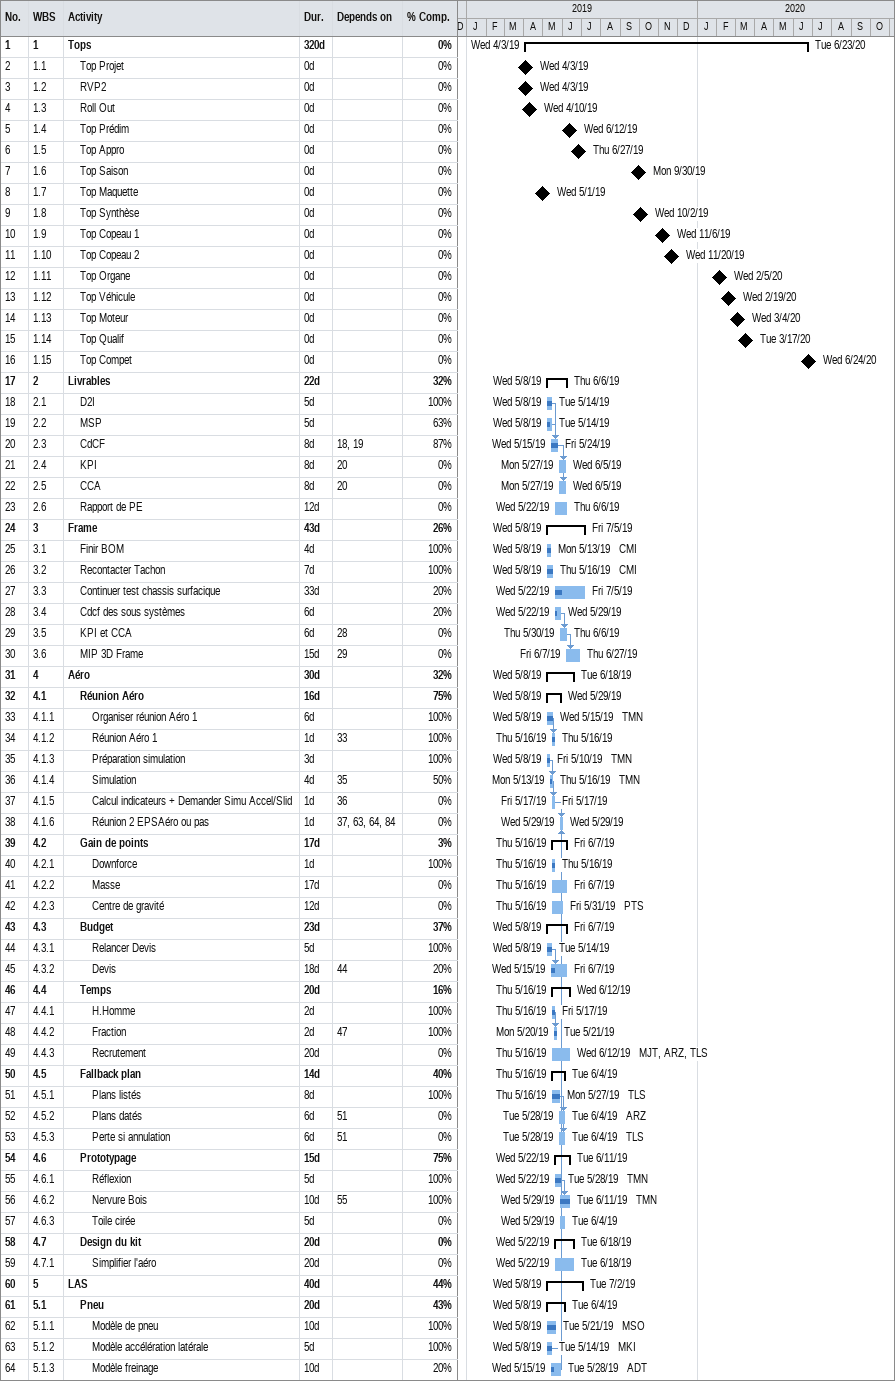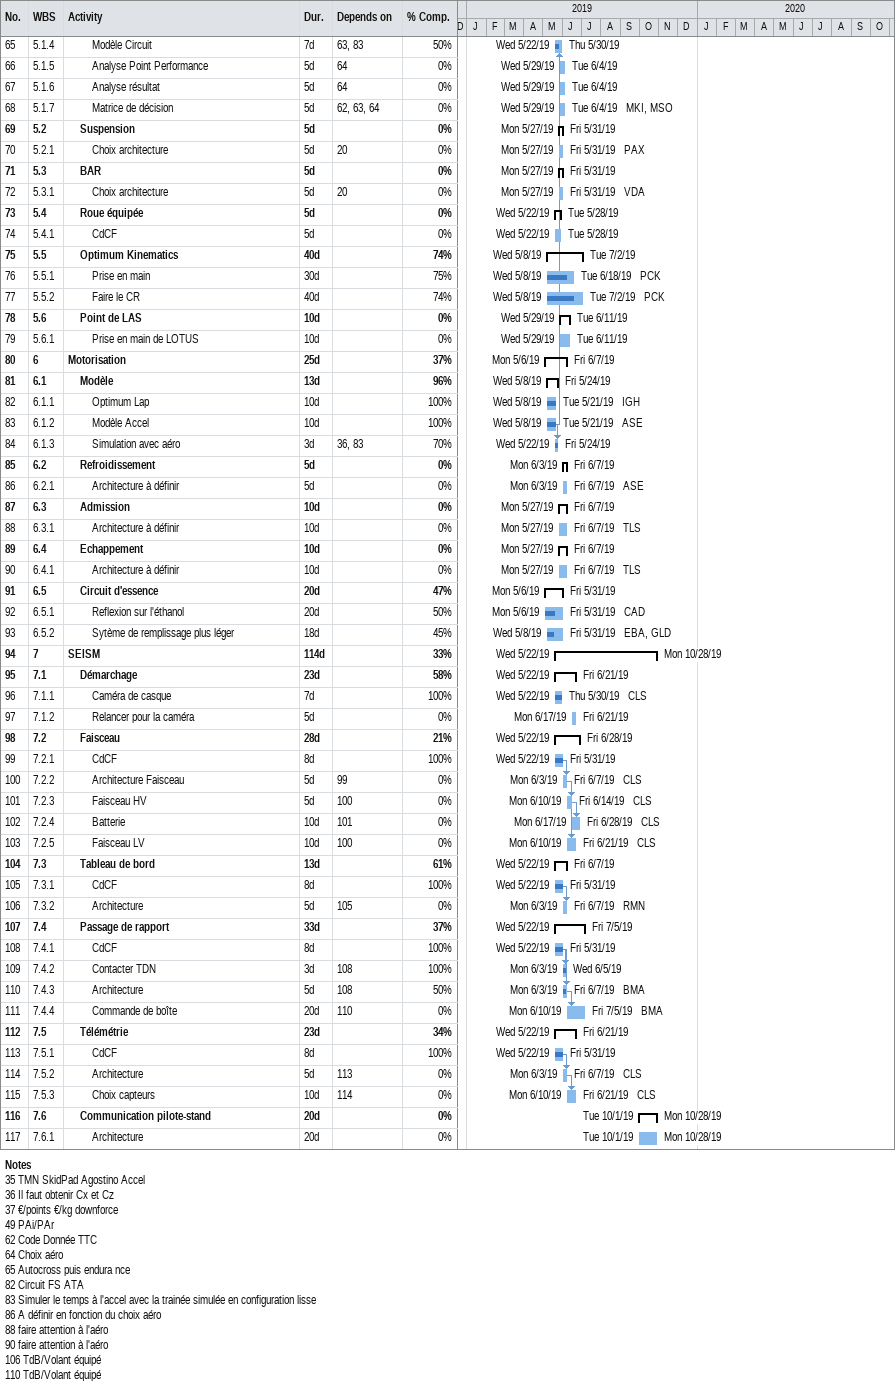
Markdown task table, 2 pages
| ID | WBS | Task | Duration | Start | Finish | Predecessors | Resources | % complete |
|---|---|---|---|---|---|---|---|---|
| 1 | 1 | **Tops** | 320d | 2019-04-03 | 2020-06-23 |  |  | 0 |
| 2 | 1.1 | Top Projet | 0d | 2019-04-03 | 2019-04-03 |  |  | 0 |
| 3 | 1.2 | RVP2 | 0d | 2019-04-03 | 2019-04-03 |  |  | 0 |
| 4 | 1.3 | Roll Out | 0d | 2019-04-10 | 2019-04-10 |  |  | 0 |
| 5 | 1.4 | Top Prédim | 0d | 2019-06-12 | 2019-06-12 |  |  | 0 |
| 6 | 1.5 | Top Appro | 0d | 2019-06-27 | 2019-06-27 |  |  | 0 |
| 7 | 1.6 | Top Saison | 0d | 2019-09-30 | 2019-09-30 |  |  | 0 |
| 8 | 1.7 | Top Maquette | 0d | 2019-05-01 | 2019-05-01 |  |  | 0 |
| 9 | 1.8 | Top Synthèse | 0d | 2019-10-02 | 2019-10-02 |  |  | 0 |
| 10 | 1.9 | Top Copeau 1 | 0d | 2019-11-06 | 2019-11-06 |  |  | 0 |
| 11 | 1.10 | Top Copeau 2 | 0d | 2019-11-20 | 2019-11-20 |  |  | 0 |
| 12 | 1.11 | Top Organe | 0d | 2020-02-05 | 2020-02-05 |  |  | 0 |
| 13 | 1.12 | Top Véhicule | 0d | 2020-02-19 | 2020-02-19 |  |  | 0 |
| 14 | 1.13 | Top Moteur | 0d | 2020-03-04 | 2020-03-04 |  |  | 0 |
| 15 | 1.14 | Top Qualif | 0d | 2020-03-17 | 2020-03-17 |  |  | 0 |
| 16 | 1.15 | Top Compet | 0d | 2020-06-24 | 2020-06-24 |  |  | 0 |
| 17 | 2 | **Livrables** | 22d | 2019-05-08 | 2019-06-06 |  |  | 32 |
| 18 | 2.1 | D2I | 5d | 2019-05-08 | 2019-05-14 |  |  | 100 |
| 19 | 2.2 | MSP | 5d | 2019-05-08 | 2019-05-14 |  |  | 63 |
| 20 | 2.3 | CdCF | 8d | 2019-05-15 | 2019-05-24 | 18, 19 |  | 87 |
| 21 | 2.4 | KPI | 8d | 2019-05-27 | 2019-06-05 | 20 |  | 0 |
| 22 | 2.5 | CCA | 8d | 2019-05-27 | 2019-06-05 | 20 |  | 0 |
| 23 | 2.6 | Rapport de PE | 12d | 2019-05-22 | 2019-06-06 |  |  | 0 |
| 24 | 3 | **Frame** | 43d | 2019-05-08 | 2019-07-05 |  |  | 26 |
| 25 | 3.1 | Finir BOM | 4d | 2019-05-08 | 2019-05-13 |  | CMI | 100 |
| 26 | 3.2 | Recontacter Tachon | 7d | 2019-05-08 | 2019-05-16 |  | CMI | 100 |
| 27 | 3.3 | Continuer test chassis surfacique | 33d | 2019-05-22 | 2019-07-05 |  |  | 20 |
| 28 | 3.4 | Cdcf des sous systèmes | 6d | 2019-05-22 | 2019-05-29 |  |  | 20 |
| 29 | 3.5 | KPI et CCA | 6d | 2019-05-30 | 2019-06-06 | 28 |  | 0 |
| 30 | 3.6 | MIP 3D Frame | 15d | 2019-06-07 | 2019-06-27 | 29 |  | 0 |
| 31 | 4 | **Aéro** | 30d | 2019-05-08 | 2019-06-18 |  |  | 32 |
| 32 | 4.1 | **Réunion Aéro** | 16d | 2019-05-08 | 2019-05-29 |  |  | 75 |
| 33 | 4.1.1 | Organiser réunion Aéro 1 | 6d | 2019-05-08 | 2019-05-15 |  | TMN | 100 |
| 34 | 4.1.2 | Réunion Aéro 1 | 1d | 2019-05-16 | 2019-05-16 | 33 |  | 100 |
| 35 | 4.1.3 | Préparation simulation | 3d | 2019-05-08 | 2019-05-10 |  | TMN | 100 |
| 36 | 4.1.4 | Simulation | 4d | 2019-05-13 | 2019-05-16 | 35 | TMN | 50 |
| 37 | 4.1.5 | Calcul indicateurs + Demander Simu Accel/Slid | 1d | 2019-05-17 | 2019-05-17 | 36 |  | 0 |
| 38 | 4.1.6 | Réunion 2 EPSAéro ou pas | 1d | 2019-05-29 | 2019-05-29 | 37, 63, 64, 84 |  | 0 |
| 39 | 4.2 | **Gain de points** | 17d | 2019-05-16 | 2019-06-07 |  |  | 3 |
| 40 | 4.2.1 | Downforce | 1d | 2019-05-16 | 2019-05-16 |  |  | 100 |
| 41 | 4.2.2 | Masse | 17d | 2019-05-16 | 2019-06-07 |  |  | 0 |
| 42 | 4.2.3 | Centre de gravité | 12d | 2019-05-16 | 2019-05-31 |  | PTS | 0 |
| 43 | 4.3 | **Budget** | 23d | 2019-05-08 | 2019-06-07 |  |  | 37 |
| 44 | 4.3.1 | Relancer Devis | 5d | 2019-05-08 | 2019-05-14 |  |  | 100 |
| 45 | 4.3.2 | Devis | 18d | 2019-05-15 | 2019-06-07 | 44 |  | 20 |
| 46 | 4.4 | **Temps** | 20d | 2019-05-16 | 2019-06-12 |  |  | 16 |
| 47 | 4.4.1 | H.Homme | 2d | 2019-05-16 | 2019-05-17 |  |  | 100 |
| 48 | 4.4.2 | Fraction | 2d | 2019-05-20 | 2019-05-21 | 47 |  | 100 |
| 49 | 4.4.3 | Recrutement | 20d | 2019-05-16 | 2019-06-12 |  | MJT, ARZ, TLS | 0 |
| 50 | 4.5 | **Fallback plan** | 14d | 2019-05-16 | 2019-06-04 |  |  | 40 |
| 51 | 4.5.1 | Plans listés | 8d | 2019-05-16 | 2019-05-27 |  | TLS | 100 |
| 52 | 4.5.2 | Plans datés | 6d | 2019-05-28 | 2019-06-04 | 51 | ARZ | 0 |
| 53 | 4.5.3 | Perte si annulation | 6d | 2019-05-28 | 2019-06-04 | 51 | TLS | 0 |
| 54 | 4.6 | **Prototypage** | 15d | 2019-05-22 | 2019-06-11 |  |  | 75 |
| 55 | 4.6.1 | Réflexion | 5d | 2019-05-22 | 2019-05-28 |  | TMN | 100 |
| 56 | 4.6.2 | Nervure Bois | 10d | 2019-05-29 | 2019-06-11 | 55 | TMN | 100 |
| 57 | 4.6.3 | Toile cirée | 5d | 2019-05-29 | 2019-06-04 |  |  | 0 |
| 58 | 4.7 | **Design du kit** | 20d | 2019-05-22 | 2019-06-18 |  |  | 0 |
| 59 | 4.7.1 | Simplifier l'aéro | 20d | 2019-05-22 | 2019-06-18 |  |  | 0 |
| 60 | 5 | **LAS** | 40d | 2019-05-08 | 2019-07-02 |  |  | 44 |
| 61 | 5.1 | **Pneu** | 20d | 2019-05-08 | 2019-06-04 |  |  | 43 |
| 62 | 5.1.1 | Modèle de pneu | 10d | 2019-05-08 | 2019-05-21 |  | MSO | 100 |
| 63 | 5.1.2 | Modèle accélération latérale | 5d | 2019-05-08 | 2019-05-14 |  | MKI | 100 |
| 64 | 5.1.3 | Modèle freinage | 10d | 2019-05-15 | 2019-05-28 |  | ADT | 20 |
| 65 | 5.1.4 | Modèle Circuit | 7d | 2019-05-22 | 2019-05-30 | 63, 83 |  | 50 |
| 66 | 5.1.5 | Analyse Point Performance | 5d | 2019-05-29 | 2019-06-04 | 64 |  | 0 |
| 67 | 5.1.6 | Analyse résultat | 5d | 2019-05-29 | 2019-06-04 | 64 |  | 0 |
| 68 | 5.1.7 | Matrice de décision | 5d | 2019-05-29 | 2019-06-04 | 62, 63, 64 | MKI, MSO | 0 |
| 69 | 5.2 | **Suspension** | 5d | 2019-05-27 | 2019-05-31 |  |  | 0 |
| 70 | 5.2.1 | Choix architecture | 5d | 2019-05-27 | 2019-05-31 | 20 | PAX | 0 |
| 71 | 5.3 | **BAR** | 5d | 2019-05-27 | 2019-05-31 |  |  | 0 |
| 72 | 5.3.1 | Choix architecture | 5d | 2019-05-27 | 2019-05-31 | 20 | VDA | 0 |
| 73 | 5.4 | **Roue équipée** | 5d | 2019-05-22 | 2019-05-28 |  |  | 0 |
| 74 | 5.4.1 | CdCF | 5d | 2019-05-22 | 2019-05-28 |  |  | 0 |
| 75 | 5.5 | **Optimum Kinematics** | 40d | 2019-05-08 | 2019-07-02 |  |  | 74 |
| 76 | 5.5.1 | Prise en main | 30d | 2019-05-08 | 2019-06-18 |  | PCK | 75 |
| 77 | 5.5.2 | Faire le CR | 40d | 2019-05-08 | 2019-07-02 |  | PCK | 74 |
| 78 | 5.6 | **Point de LAS** | 10d | 2019-05-29 | 2019-06-11 |  |  | 0 |
| 79 | 5.6.1 | Prise en main de LOTUS | 10d | 2019-05-29 | 2019-06-11 |  |  | 0 |
| 80 | 6 | **Motorisation** | 25d | 2019-05-06 | 2019-06-07 |  |  | 37 |
| 81 | 6.1 | **Modèle** | 13d | 2019-05-08 | 2019-05-24 |  |  | 96 |
| 82 | 6.1.1 | Optimum Lap | 10d | 2019-05-08 | 2019-05-21 |  | IGH | 100 |
| 83 | 6.1.2 | Modèle Accel | 10d | 2019-05-08 | 2019-05-21 |  | ASE | 100 |
| 84 | 6.1.3 | Simulation avec aéro | 3d | 2019-05-22 | 2019-05-24 | 36, 83 |  | 70 |
| 85 | 6.2 | **Refroidissement** | 5d | 2019-06-03 | 2019-06-07 |  |  | 0 |
| 86 | 6.2.1 | Architecture à définir | 5d | 2019-06-03 | 2019-06-07 |  | ASE | 0 |
| 87 | 6.3 | **Admission** | 10d | 2019-05-27 | 2019-06-07 |  |  | 0 |
| 88 | 6.3.1 | Architecture à définir | 10d | 2019-05-27 | 2019-06-07 |  | TLS | 0 |
| 89 | 6.4 | **Echappement** | 10d | 2019-05-27 | 2019-06-07 |  |  | 0 |
| 90 | 6.4.1 | Architecture à définir | 10d | 2019-05-27 | 2019-06-07 |  | TLS | 0 |
| 91 | 6.5 | **Circuit d'essence** | 20d | 2019-05-06 | 2019-05-31 |  |  | 47 |
| 92 | 6.5.1 | Reflexion sur l'éthanol | 20d | 2019-05-06 | 2019-05-31 |  | CAD | 50 |
| 93 | 6.5.2 | Sytème de remplissage plus léger | 18d | 2019-05-08 | 2019-05-31 |  | EBA, GLD | 45 |
| 94 | 7 | **SEISM** | 114d | 2019-05-22 | 2019-10-28 |  |  | 33 |
| 95 | 7.1 | **Démarchage** | 23d | 2019-05-22 | 2019-06-21 |  |  | 58 |
| 96 | 7.1.1 | Caméra de casque | 7d | 2019-05-22 | 2019-05-30 |  | CLS | 100 |
| 97 | 7.1.2 | Relancer pour la caméra | 5d | 2019-06-17 | 2019-06-21 |  |  | 0 |
| 98 | 7.2 | **Faisceau** | 28d | 2019-05-22 | 2019-06-28 |  |  | 21 |
| 99 | 7.2.1 | CdCF | 8d | 2019-05-22 | 2019-05-31 |  |  | 100 |
| 100 | 7.2.2 | Architecture Faisceau | 5d | 2019-06-03 | 2019-06-07 | 99 | CLS | 0 |
| 101 | 7.2.3 | Faisceau HV | 5d | 2019-06-10 | 2019-06-14 | 100 | CLS | 0 |
| 102 | 7.2.4 | Batterie | 10d | 2019-06-17 | 2019-06-28 | 101 | CLS | 0 |
| 103 | 7.2.5 | Faisceau LV | 10d | 2019-06-10 | 2019-06-21 | 100 | CLS | 0 |
| 104 | 7.3 | **Tableau de bord** | 13d | 2019-05-22 | 2019-06-07 |  |  | 61 |
| 105 | 7.3.1 | CdCF | 8d | 2019-05-22 | 2019-05-31 |  |  | 100 |
| 106 | 7.3.2 | Architecture | 5d | 2019-06-03 | 2019-06-07 | 105 | RMN | 0 |
| 107 | 7.4 | **Passage de rapport** | 33d | 2019-05-22 | 2019-07-05 |  |  | 37 |
| 108 | 7.4.1 | CdCF | 8d | 2019-05-22 | 2019-05-31 |  |  | 100 |
| 109 | 7.4.2 | Contacter TDN | 3d | 2019-06-03 | 2019-06-05 | 108 |  | 100 |
| 110 | 7.4.3 | Architecture | 5d | 2019-06-03 | 2019-06-07 | 108 | BMA | 50 |
| 111 | 7.4.4 | Commande de boîte | 20d | 2019-06-10 | 2019-07-05 | 110 | BMA | 0 |
| 112 | 7.5 | **Télémétrie** | 23d | 2019-05-22 | 2019-06-21 |  |  | 34 |
| 113 | 7.5.1 | CdCF | 8d | 2019-05-22 | 2019-05-31 |  |  | 100 |
| 114 | 7.5.2 | Architecture | 5d | 2019-06-03 | 2019-06-07 | 113 | CLS | 0 |
| 115 | 7.5.3 | Choix capteurs | 10d | 2019-06-10 | 2019-06-21 | 114 | CLS | 0 |
| 116 | 7.6 | **Communication pilote-stand** | 20d | 2019-10-01 | 2019-10-28 |  |  | 0 |
| 117 | 7.6.1 | Architecture | 20d | 2019-10-01 | 2019-10-28 |  |  | 0 |

Notes
- 35: TMN SkidPad Agostino Accel
- 36: Il faut obtenir Cx et Cz
- 37: €/points €/kg downforce
- 49: PAi/PAr
- 62: Code Donnée TTC
- 64: Choix aéro
- 65: Autocross puis endura nce
- 82: Circuit FS ATA
- 83: Simuler le temps à l'accel avec la trainée simulée en configuration lisse
- 86: A définir en fonction du choix aéro
- 88: faire attention à l'aéro
- 90: faire attention à l'aéro
- 106: TdB/Volant équipé
- 110: TdB/Volant équipé
